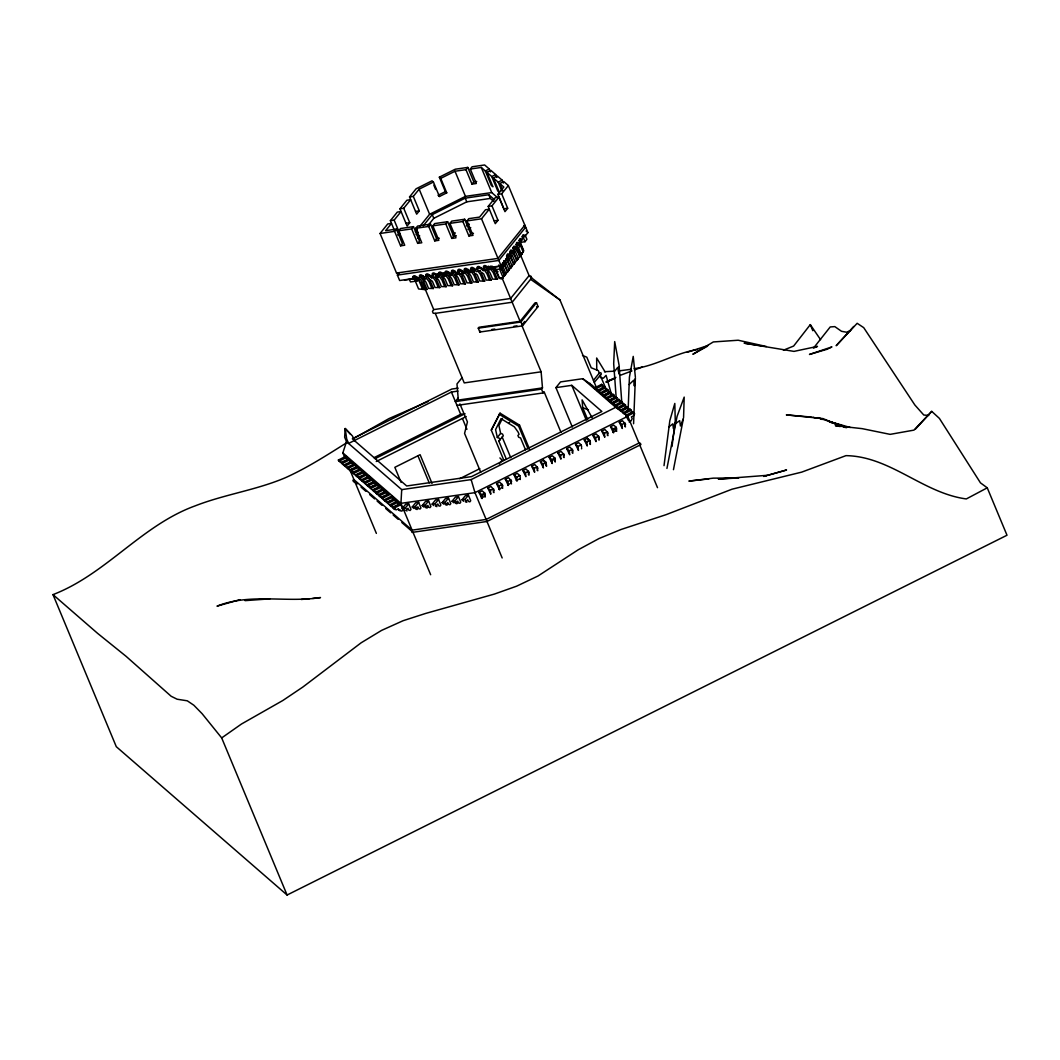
<?xml version="1.0" encoding="UTF-8"?>
<svg xmlns="http://www.w3.org/2000/svg" width="1060" height="1060" viewBox="0 0 1060 1060"><rect width="100%" height="100%" fill="white"/><g stroke="black" fill="none" stroke-linecap="round" stroke-linejoin="round"><path stroke-width="1.5" d="M520.261 478.577L520.248 479.491L519.559 478.895L516.419 480.471L514.1 474.893L517.24 473.33L519.824 475.569L520.274 477.464M581.622 448.817L581.635 447.903M581.649 446.79L581.198 444.895L578.614 442.656L575.474 444.219L578.468 450.394L578.058 446.472L575.474 444.219M590.393 443.531L590.38 444.432L589.704 443.849M683.567 417.667L684.19 397.102L677.062 416.421L666.939 468.44M628.103 410.498L629.428 377.095L633.231 356.399L635.404 377.373M633.575 423.748L635.364 378.274L634.344 385.946L633.721 380.235L629.136 384.515M354.371 440.549L352.503 436.044L345.202 428.518L344.646 437.184L346.514 441.675L401.714 489.627L400.945 503.341L412.101 530.146L411.995 532.411L486.977 521.48L640.902 444.577L640.346 443.252L638.942 443.067L486.129 519.44L412.101 530.146L354 479.69L349.667 469.262M664.024 465.645L669.827 420.648L674.809 403.436L675.273 421.231M672.014 446.525L675.18 421.986L673.365 428.505L672.835 423.801L669.019 426.889M673.458 469.686L683.395 418.528L680.427 425.988L679.685 420.648L675.67 423.536M502.493 266.881L501.791 269.412L504.348 275.573L502.308 278.541L500.744 278.767L499.061 278.224L496.491 272.062L493.748 268.379L492.926 269.399L491.694 268.485L490.7 266.1L489.879 267.133L488.594 266.179L487.255 267.849L486.898 267.014A1.948 1.484 38.9 0 0 484.566 265.57A1.948 1.484 38.9 0 0 483.625 267.478L483.983 268.326L480.842 268.776L480.485 267.941A1.948 1.484 38.9 0 0 478.166 266.497A1.948 1.484 38.9 0 0 477.212 268.405L477.57 269.253L474.429 269.704L474.085 268.856A1.948 1.484 38.9 0 0 471.753 267.425A1.948 1.484 38.9 0 0 470.812 269.333L471.17 270.181L468.03 270.631L467.672 269.783A1.948 1.484 38.9 0 0 465.34 268.352A1.948 1.484 38.9 0 0 464.399 270.26L464.757 271.108L461.617 271.559L461.272 270.711A1.948 1.484 38.9 0 0 458.94 269.28A1.948 1.484 38.9 0 0 458 271.188L458.344 272.022L455.217 272.486L454.859 271.638A1.948 1.484 38.9 0 0 452.527 270.207A1.948 1.484 38.9 0 0 451.587 272.115L451.944 272.95L448.804 273.414L448.459 272.566A1.948 1.484 38.9 0 0 446.127 271.135A1.948 1.484 38.9 0 0 445.187 273.043L445.531 273.877L442.404 274.328L442.046 273.493A1.948 1.484 38.9 0 0 439.714 272.062A1.948 1.484 38.9 0 0 438.774 273.957L439.132 274.805L435.991 275.255L435.633 274.421A1.948 1.484 38.9 0 0 433.315 272.976A1.948 1.484 38.9 0 0 432.361 274.885L432.718 275.732L429.578 276.183L429.234 275.348A1.948 1.484 38.9 0 0 426.902 273.904A1.948 1.484 38.9 0 0 425.961 275.812L426.305 276.66L423.178 277.11L422.821 276.262A1.948 1.484 38.9 0 0 420.489 274.831A1.948 1.484 38.9 0 0 419.548 276.74L419.906 277.587L416.766 278.038L416.421 277.19A1.948 1.484 38.9 0 0 414.089 275.759A1.948 1.484 38.9 0 0 413.148 277.667L413.493 278.515L399.647 280.516L397.381 275.083L398.083 274.129L396.533 273.056L380.063 233.465L387.721 223.965L391.498 223.422L385.641 230.669L396.387 229.119L402.416 243.575L400.6 245.827L394.585 231.358L396.387 229.119M503.222 264.258L503.712 262.482M505.289 260.535L504.798 262.31L503.076 262.562L504.057 264.934L503.354 267.464L505.925 273.626L504.639 275.666L502.201 269.796M505.567 263.065L504.865 265.61L507.435 271.757L504.639 275.666M506.296 260.442L506.799 258.666M508.363 256.719L507.873 258.494L506.15 258.746L507.144 261.118L506.442 263.648L508.999 269.81L507.714 271.85L504.666 264.51M509.383 256.626L509.873 254.85M511.45 252.903L510.947 254.678L509.237 254.93L510.218 257.302L509.516 259.832L512.086 265.994L510.801 268.034L507.74 260.694M511.728 255.433L511.026 257.977L513.596 264.139L510.801 268.034M512.457 252.81L512.947 251.035M514.524 249.087L514.034 250.862L512.311 251.114L513.305 253.486L512.603 256.017L515.16 262.178L513.875 264.218L510.218 255.407M515.544 248.994L516.034 247.219M518.618 245.178L519.108 243.402M520.685 241.455L520.195 243.23L518.472 243.482L519.466 245.854L518.764 248.398L521.321 254.559L520.036 256.586L516.989 249.246M344.712 457.35L342.844 452.885L346.514 441.675M520.248 255.182L520.791 255.645L522.116 252.731L520.036 256.586M602.146 388.45L603.14 386.436L601.577 384.369L594.209 388.053M606.002 388.914L605.008 390.928L602.862 392.001M610.732 395.91L611.726 393.883L610.163 391.829L602.795 395.512M619.318 403.37L620.312 401.342L618.749 399.289L611.381 402.972M630.766 413.307L631.76 411.293L630.197 409.226L622.829 412.91M503.911 460.464L491.283 430.135L500.042 413.175L519.519 425.113L529.616 449.374M500.042 413.175L491.283 430.135M502.453 418.356L498.916 425.51L500.638 433.368L502.533 434.043L503.288 435.845L498.809 441.066L506.229 458.887M522.077 253.618L520.791 255.645L523.044 251.71L519.228 242.541L525.031 241.706L526.926 239.361L525.15 235.121M520.791 255.645L523.773 250.809L519.957 241.64M513.292 251.591L516.962 260.402L518.247 258.362L515.677 252.214L516.379 249.67L515.399 247.298L516.14 246.357M502.798 190.76L499.79 183.526L503.738 181.552L508.35 185.553L524.832 225.144L524.726 226.919L525.68 227.185L527.933 232.604L524.74 236.579L521.931 236.976L522.686 236.049L525.031 241.706M529.099 275.6L510.615 298.496L433.725 309.599L432.453 311.375L433.222 313.256L435.289 313.363L512.179 302.246L531.63 277.972L530.848 276.103L529.099 275.6L518.472 250.054M915.27 429.3L931.74 411.373L939.399 418.395L980.46 482.856L987.258 487.825L1007 535.234L287.088 895.024L116.295 746.69L53 594.62C106.106 574.149 141.576 525.336 195.119 505.885C224.654 494.344 256.454 490.078 285.657 477.596C307.426 467.804 327.46 454.793 347.64 442.139M853.724 326.467L836.168 345.719L857.156 323.3L863.701 327.633L914.873 405.013L923.777 415.017L928.692 415.454M820.572 339.664L810.304 324.638L793.635 346.05L783.419 350.197M614.283 371.742L617.702 367.409L619 374.008L619.12 365.965L621.875 403.555M390.385 220.665L397.301 212.106L401.064 211.563L394.148 220.122L390.385 220.665L394.505 230.656M399.951 208.807L406.868 200.247L410.644 199.704L403.727 208.263L399.951 208.807L407.093 226.032L409.743 222.732L403.727 208.263M433.421 182.028L419.15 189.157L413.307 196.405L419.323 210.874L416.659 214.16L409.531 196.948L416.13 188.773L432.029 180.823L433.421 182.028L439.436 196.498L446.75 192.84L440.735 178.371L439.343 177.166L455.243 169.216L467.778 167.414L473.807 181.869L471.992 184.122L465.963 169.653L467.778 167.414M400.6 245.827L404.721 245.231L398.692 230.762L400.508 228.523L413.466 226.641L419.495 241.11L417.68 243.363L411.651 228.894L413.466 226.641M417.68 243.363L421.787 242.766L415.772 228.298L417.587 226.058L430.546 224.177L436.561 238.646L434.746 240.898L428.73 226.429L430.546 224.177M415.401 231.888L417.428 229.384M419.455 226.867L429.618 214.279L465.459 196.365L491.734 192.576L497.67 197.73M416.116 234.605L418.143 232.113M423.178 225.859L432.255 214.623L465.234 198.14L488.779 194.735L494.755 199.929M471.992 184.122L476.324 183.499L470.309 169.03L472.111 166.778L484.645 164.976L489.256 168.977L490.462 171.866M417.667 238.301L419.68 235.81M427.75 225.82L433.792 218.32L466.771 201.837L490.316 198.432L493.788 201.453M434.746 240.898L438.867 240.302L432.838 225.833L434.653 223.581L447.625 221.712L453.64 236.181L451.825 238.42L445.809 223.965L447.625 221.712M399.355 272.645L397.381 275.083L498.849 260.429L525.68 227.185L523.812 225.568M451.825 238.42L455.946 237.824L449.917 223.369L451.732 221.116L464.691 219.248L470.719 233.717L468.904 235.956L462.875 221.487L464.691 219.248M411.929 278.74L413.281 277.058L416.116 277.786L416.951 276.766L417.945 279.138L419.164 280.065L419.999 279.032L422.741 282.728L425.298 288.89L426.994 289.433L422.715 279.151M413.493 278.515L414.844 276.832M404.496 280.105L413.97 278.727L415.374 276.991L417.044 280.979L410.485 281.92L409.385 279.27M419.389 277.309L421.787 276.064M417.044 280.979L418.422 279.257L422.238 288.426L426.994 289.433M419.906 277.587L421.257 275.918L422.529 276.859L423.351 275.839L424.344 278.224L425.577 279.138L426.398 278.104L429.141 281.801L431.712 287.962L433.394 288.505L429.128 278.224M466.996 220.904L468.811 218.651L479.557 217.101L485.48 209.774L489.243 209.218L481.518 218.797L466.996 220.904L473.012 235.36L468.904 235.956M426.305 276.66L427.657 274.99L428.929 275.931L429.764 274.911L430.757 277.296L431.976 278.21L432.811 277.19L435.554 280.873L438.111 287.035L439.807 287.578L435.527 277.309M498.955 197.2L491.973 205.839L498.001 220.308L495.272 223.686L488.196 206.395L495.179 197.743L498.955 197.2L504.971 211.669L507.7 208.29L501.685 193.821L508.35 185.553M507.7 208.29L503.924 208.833L497.908 194.364L503.831 187.037L499.79 183.526M432.718 275.732L434.07 274.063L435.342 275.004L436.163 273.983L434.6 274.209M439.132 274.805L440.47 273.135L441.755 274.089L442.576 273.056M441.94 276.382L446.22 286.651L444.524 286.107L441.954 279.946L439.211 276.262L438.389 277.283L437.157 276.368M445.531 273.877L446.883 272.208L448.155 273.162L448.99 272.128M448.34 275.454L452.62 285.723L450.937 285.18L448.367 279.019L445.624 275.335L444.802 276.355L443.57 275.441M451.427 272.685L452.262 271.665L454.475 274.964L455.31 273.93L458.039 277.627L460.61 283.788L465.433 283.868L461.166 273.599M451.944 272.95L453.296 271.281L454.568 272.235L455.389 271.201M454.753 274.527L459.033 284.796L457.337 284.252L454.78 278.091L452.037 274.407L451.202 275.428L449.97 274.514M458.344 272.022L459.695 270.353L460.967 271.307L461.802 270.287L462.796 272.659L464.015 273.586L464.85 272.552L467.592 276.236L470.15 282.397L471.846 282.954L466.957 271.201M465.433 283.868L463.75 283.325L461.179 277.163L458.437 273.48L457.615 274.5L456.383 273.586M464.757 271.108L466.108 269.425L467.38 270.38L468.202 269.359L470.428 272.659L471.25 271.625L473.992 275.322L476.563 281.483L478.245 282.026L473.369 270.287M471.25 271.625L468.123 272.075L467.288 273.109L465.075 269.81L466.638 269.584M471.17 270.181L472.508 268.511L473.793 269.452L474.615 268.432L475.609 270.817L476.828 271.731L477.662 270.697L480.405 274.394L482.962 280.555L484.658 281.099L480.379 270.817M474.522 271.161L473.701 272.181L472.468 271.267L471.475 268.882L473.051 268.657M477.57 269.253L478.921 267.584L480.193 268.524L481.028 267.504L483.241 270.803L484.075 269.783L486.805 273.467L489.375 279.628L491.072 280.171L485.573 266.961M483.983 268.326L485.334 266.656L486.606 267.597L487.428 266.577L488.421 268.962L489.654 269.876L490.475 268.856L493.218 272.539L495.788 278.7L497.471 279.244L491.973 266.034M524.832 225.144L498.001 258.388L501.102 265.848L487.255 267.849M491.442 266.908L490.859 267.623L500.333 266.259L504.891 260.614L503.685 260.786M493.933 269.863L494.49 269.174L493.258 268.26L493.933 269.863L500.479 268.922L503.632 265.026L502.957 263.41M507.276 255.129L506.521 256.056L509.33 255.659L510.496 252.942A1.948 1.02 81.8 0 1 510.575 250.292A1.948 1.02 81.8 0 1 512.059 250.995L512.417 251.843L509.608 252.24M513.438 247.497L512.682 248.424L515.491 248.027L516.657 245.31A1.948 1.02 81.8 0 1 516.737 242.66A1.948 1.02 81.8 0 1 518.221 243.363L518.578 244.211L515.769 244.608M519.599 239.865L518.843 240.792L521.652 240.395L522.805 237.678A1.948 1.02 81.8 0 1 522.898 235.042A1.948 1.02 81.8 0 1 524.382 235.731L524.74 236.579M506.15 258.746L507.66 256.878L508.654 259.25L507.952 261.793L510.509 267.955L507.714 271.85M509.237 254.93L509.979 253.989M501.102 265.848L507.767 257.606L507.409 256.758A1.948 1.02 81.8 0 1 507.501 254.108A1.948 1.02 81.8 0 1 508.985 254.811L509.33 255.659M512.417 251.843L513.57 249.126A1.948 1.02 81.8 0 1 513.663 246.477A1.948 1.02 81.8 0 1 515.147 247.179L515.491 248.027M518.578 244.211L519.731 241.494A1.948 1.02 81.8 0 1 519.824 238.858A1.948 1.02 81.8 0 1 521.308 239.547L521.652 240.395M503.063 277.614L502.308 278.541L520.115 321.312L478.988 327.262L478.259 328.163L479.862 332.032L522.514 325.857L538.082 306.578L536.479 302.709L534.956 302.935L520.115 321.312M513.875 264.218L516.67 260.323L514.113 254.161L514.816 251.618L513.822 249.246M516.962 260.402L519.758 256.507L517.187 250.345L517.889 247.802L516.896 245.43M479.862 332.032L480.591 331.118M462.133 377.572L456.979 383.958L458.331 400.07L542.481 387.907L541.13 371.808L521.719 325.168M458.172 398.017L455.283 401.581L541.501 389.126L542.481 387.907M478.259 328.163L520.91 322.002L536.479 302.709M522.712 323.949L524.687 321.498M403.979 509.926L402.296 508.429L405.675 504.242L408.683 503.805L411.002 509.383L410.101 510.496L408.696 510.046L407.967 508.27L406.974 509.489L405.291 507.992L408.683 503.805M413.93 508.482L412.247 506.998L415.626 502.798L418.634 502.374L420.952 507.939L420.051 509.052L418.647 508.601L417.918 506.826L416.925 508.045L415.255 506.561L418.634 502.374M417.945 508.376L417.057 509.489L415.652 509.038L414.91 507.263M427.909 506.932L427.008 508.045L425.603 507.594L424.861 505.819L423.881 507.051L422.198 505.554L425.59 501.367L428.584 500.929L430.903 506.508L430.002 507.608L428.611 507.17L427.869 505.395L426.889 506.614L425.206 505.117L428.584 500.929M433.832 505.607L432.149 504.123L435.541 499.923L438.535 499.485L440.854 505.063L439.966 506.176L438.562 505.726L437.82 503.95L436.839 505.169L435.62 504.785L435.156 503.685L438.535 499.485M443.782 504.162L442.113 502.678L445.492 498.492L448.499 498.054L450.818 503.619L449.917 504.732L448.512 504.282L447.77 502.519L446.79 503.738L445.571 503.341L445.107 502.241L448.499 498.054M498.809 441.066L499.975 439.953L499.22 438.164L497.325 437.475L500.638 433.368M508.76 423.417L509.621 422.357M447.81 504.057L446.909 505.169L445.518 504.719L444.776 502.943M457.761 502.625L456.86 503.738L455.469 503.288L454.727 501.512L453.746 502.731L452.063 501.234L455.442 497.047L458.45 496.61L460.769 502.188L459.868 503.301L458.463 502.851L457.734 501.075L456.741 502.294L455.058 500.81L458.45 496.61M456.873 405.397L543.078 392.942L544.072 391.71L560.965 432.294M528.118 448.923L518.658 426.186L519.519 425.113M463.697 501.287L462.014 499.803L465.393 495.616L468.401 495.179L470.719 500.744L469.818 501.857L468.427 501.406L467.685 499.631L466.692 500.863L465.473 500.466L465.022 499.366L468.401 495.179M572.32 427.008L555.93 387.629L560.554 381.905L582.761 378.698L591.93 385.125L627.798 416.275L638.942 443.067M499.18 463.896L502.135 460.225L499.923 457.933M593.454 380.341L599.337 373.041L600.808 372.736L601.351 374.061L594.302 382.368M931.74 411.373L913.958 430.121L890.148 434.361L862.191 428.651L835.373 425.656L840.196 426.531M287.088 895.024L221.686 737.919L241.481 724.02L282.848 700.488L302.829 687.052L361.142 642.797L381.56 630.408L403.105 620.709L425.656 613.435L494.344 594.09L516.631 586.18L537.976 576.017L578.217 549.782L599.099 538.506L620.935 529.523L665.932 514.723L732.049 489.19L801.678 472.137L845.973 455.641C890.4 456.37 923.008 493.152 966.309 498.942L987.258 487.825M452.593 234.724L455.363 232.948M466.479 225.859L469.262 224.084M467.977 229.45L470.746 227.675M354.451 438.045L388.98 418.581L427.949 401.581M706.994 346.488L692.869 354.279L713.314 341.943L738.184 340.233L766.38 346.514L744.146 343.175L793.98 351.39L817.485 346.395L813.471 348.144L830.219 326.944L834.816 326.613L841.521 331.303L846.649 332.231L850.637 330.442M829.331 348.29L831.914 346.898L809.482 354.451L828.046 348.992M440.735 178.371L455.005 171.243L465.963 169.653M470.309 169.03L481.28 167.44L485.308 170.952L489.256 168.977M446.75 192.84L445.372 191.635L438.058 195.292L439.436 196.498M485.308 170.952L491.323 185.421L492.926 186.798L486.911 172.343L490.859 170.369L495.696 174.569L496.901 177.47M486.911 172.343L491.747 176.543L495.696 174.569M491.747 176.543L497.776 191.012L499.366 192.403L493.35 177.934L497.299 175.96L502.149 180.173L503.354 183.062M493.35 177.934L498.2 182.148L502.149 180.173M457.92 391.1L451.414 392.041L348.555 443.451L346.686 438.946L345.202 428.518L350.462 434.269M338.829 461.14L338.378 460.04L345.745 456.356L348.011 460.093M338.378 460.04L339.478 460.994L346.845 457.31M341.691 463.617L341.24 462.518L348.608 458.834L350.873 462.584M344.129 461.511L341.983 462.584L339.942 462.094L339.478 460.994M341.24 462.518L342.34 463.485L349.707 459.801M344.553 466.108L344.102 465.009L351.469 461.325L353.735 465.075M346.991 464.002L344.844 465.075L342.804 464.585L342.34 463.485M344.102 465.009L345.202 465.963L352.569 462.279M347.415 468.6L346.964 467.5L354.332 463.816L356.597 467.553M346.964 467.5L348.064 468.454L355.431 464.77M373.942 457.708L460.702 414.341L465.022 413.718L375.094 458.662M352.331 471.581L350.277 471.077L349.826 469.977L357.193 466.294L359.459 470.044M352.715 468.97L350.568 470.044L348.528 469.553L348.064 468.454M349.826 469.977L350.926 470.932L358.293 467.261M353.139 473.568L352.688 472.468L360.055 468.785L362.321 472.522M376.274 461.484L466.201 416.54M352.688 472.468L353.788 473.423L361.155 469.739M356.001 476.046L355.55 474.946L362.917 471.263L365.183 475.012M358.439 473.952L356.292 475.026L354.252 474.522L353.788 473.423M355.55 474.946L356.65 475.913L364.017 472.23M360.917 479.027L358.863 478.537L358.412 477.437L365.779 473.754L368.045 477.503M361.301 476.43L359.154 477.503L357.114 477.013L356.65 475.913M358.412 477.437L359.512 478.391L366.879 474.708M361.725 481.028L361.275 479.928L368.642 476.245L370.907 479.981M361.275 479.928L362.374 480.882L369.741 477.199M364.587 483.506L364.136 482.406L371.503 478.723L373.769 482.472M367.025 481.399L364.878 482.472L362.838 481.982L362.374 480.882M364.136 482.406L365.236 483.373L372.603 479.69M369.503 486.487L367.449 485.997L366.999 484.897L374.365 481.214L376.631 484.95M369.887 483.89L367.74 484.963L365.7 484.46L365.236 483.373M366.999 484.897L368.098 485.851L375.465 482.167M370.311 488.475L369.86 487.375L377.227 483.704L379.493 487.441M372.749 486.381L370.602 487.454L368.562 486.951L368.098 485.851M369.86 487.375L370.96 488.342L378.327 484.658M373.173 490.966L372.723 489.866L380.089 486.182L382.355 489.932M375.611 488.859L373.464 489.932L371.424 489.442L370.96 488.342M372.723 489.866L373.822 490.82L381.189 487.136M378.089 493.947L376.035 493.457L375.584 492.357L382.951 488.673L385.217 492.41M375.584 492.357L376.684 493.311L384.051 489.627M378.897 495.934L378.447 494.834L385.813 491.151L388.079 494.901M381.335 493.827L379.188 494.901L377.135 494.41L376.684 493.311M378.447 494.834L379.546 495.802L386.913 492.118M595.309 389.02L602.676 385.337M381.308 497.325L388.675 493.642L389.775 494.596L382.408 498.279L381.308 497.325L381.759 498.425M384.197 496.318L382.05 497.392L379.997 496.888L379.546 495.802M604.438 386.86L597.072 390.544L598.171 391.498L605.538 387.814L604.438 386.86L604.902 387.96M386.675 501.406L384.621 500.903L384.171 499.817L391.537 496.133L393.803 499.869M599.933 393.035L607.3 389.351L608.864 391.405L607.87 393.419L605.724 394.492M384.171 499.817L385.27 500.77L392.637 497.087M601.033 393.989L608.4 390.305M387.483 503.394L387.033 502.294L394.4 498.611L396.665 502.36M389.921 501.287L387.775 502.36L385.721 501.87L385.27 500.77M387.033 502.294L388.132 503.248L395.499 499.565M603.895 396.466L611.262 392.783M392.399 506.375L390.345 505.885L389.894 504.785L397.261 501.102L399.527 504.838M614.124 395.274L613.024 394.32L605.658 398.003L606.757 398.958L614.124 395.274L613.594 398.388L611.448 399.461M389.894 504.785L390.994 505.739L398.361 502.056M392.757 507.263L400.124 503.579L403.542 510.112L401.594 511.092L399.249 510.522L398.507 508.747L396.36 509.82L394.307 509.33L392.757 507.263L393.207 508.363L395.261 508.866M395.645 506.256L393.499 507.329L391.445 506.839L390.994 505.739M616.986 397.765L615.886 396.798L608.519 400.481L609.619 401.449L616.986 397.765L616.456 400.879L614.31 401.952M393.856 508.23L401.223 504.547M459.669 478.723L479.822 468.652M612.481 403.926L619.848 400.243M614.243 405.463L621.611 401.78L623.174 403.833L622.18 405.848L620.034 406.921M615.343 406.417L622.71 402.734M401.714 489.627L471.157 479.597L615.741 407.332L627.798 416.275L474.973 492.648L400.945 503.341L342.844 452.885M625.572 405.212L624.472 404.257L617.106 407.941L618.205 408.895L625.572 405.212L625.042 408.339L622.883 409.412M619.967 410.432L627.334 406.749L628.898 408.802L627.904 410.816L625.745 411.889M621.067 411.386L628.434 407.702M623.929 413.877L631.296 410.193M629.11 421.933L631.071 420.952L632.21 418.634L631.468 416.871L633.628 415.798L634.622 413.771L633.058 411.717L625.692 415.401L628.54 420.542M626.791 416.355L634.158 412.671M479.027 492.423L482.167 490.846L484.751 493.099L485.202 494.993L484.447 494.331L481.306 495.908L482.035 498.584L479.027 492.423L481.611 494.662L482.061 496.557L481.306 495.908M487.799 488.037L490.382 490.29L490.807 494.212L487.799 488.037L490.939 486.474L493.986 489.813L493.973 490.608L493.218 489.958L493.947 492.635L493.258 492.039M496.557 483.651L499.154 485.904L499.565 489.826L496.557 483.651L499.71 482.088L502.745 485.427L502.731 486.222L501.99 485.573L502.705 488.249L502.029 487.653M505.328 479.279L507.912 481.518L508.336 485.44L505.328 479.279L508.469 477.702L511.516 481.054L511.503 481.836L510.748 481.187L511.476 483.877L510.787 483.281M522.871 470.507L525.455 472.76L525.866 476.682L522.871 470.507L526.012 468.944L529.046 472.283L529.046 473.078L528.291 472.429L529.019 475.105L528.331 474.509M531.63 466.135L534.213 468.374L534.637 472.296L531.63 466.135L534.77 464.558L537.817 467.91L537.804 468.692L537.049 468.043L537.778 470.733L537.089 470.136M540.401 461.749L542.985 463.988L543.409 467.91L540.401 461.749L543.542 460.173L546.125 462.425L546.549 466.347L543.542 460.173M549.173 457.363L552.313 455.8L554.897 458.039L555.347 459.934L554.592 459.285L551.452 460.848L552.167 463.538L549.173 457.363L551.756 459.616L552.194 461.511L551.452 460.848M557.931 452.991L560.515 455.23L560.939 459.152L557.931 452.991L561.084 451.414L564.119 454.753L564.106 455.548L563.35 454.899L564.079 457.589L563.403 456.992M566.702 448.605L569.286 450.844L569.71 454.767L566.702 448.605L569.843 447.028L572.89 450.381L572.877 451.176L572.122 450.513L572.85 453.203L572.161 452.607M584.232 439.847L586.816 442.086L587.24 446.008L584.232 439.847L587.386 438.27L589.969 440.509L590.407 442.404L589.665 441.755M593.004 435.461L595.587 437.7L596.011 441.623L593.004 435.461L596.144 433.884L599.192 437.237L599.178 438.032L598.423 437.369L599.152 440.059L598.463 439.463M601.775 431.075L604.359 433.328L604.783 437.25L601.775 431.075L604.915 429.512L607.963 432.851L607.95 433.646L607.194 432.997L607.923 435.673L607.234 435.077M610.533 426.69L613.687 425.126L616.271 427.365L616.708 429.26L615.966 428.611L612.812 430.175L613.541 432.864L610.533 426.69L613.117 428.942L613.568 430.837L612.812 430.175M619.305 422.317L621.889 424.557L622.313 428.478L619.305 422.317L622.445 420.74L625.493 424.093L625.48 424.875L624.724 424.225L625.453 426.915L624.764 426.319M481.611 494.662L484.751 493.099M490.382 490.29L493.523 488.713M499.154 485.904L502.294 484.327M507.912 481.518L511.052 479.955M514.1 474.893L516.684 477.132L519.824 475.569M525.455 472.76L528.596 471.183M534.213 468.374L537.354 466.811M542.985 463.988L546.125 462.425M551.756 459.616L554.897 458.039M560.515 455.23L563.668 453.653M569.286 450.844L572.426 449.281M578.058 446.472L581.198 444.895M586.816 442.086L589.969 440.509M595.587 437.7L598.728 436.137M604.359 433.328L607.499 431.751M613.117 428.942L616.271 427.365M621.889 424.557L625.029 422.993M481.346 497.988L484.486 496.425L485.175 497.021L484.447 494.331M498.889 489.23L500.983 488.183M507.647 484.844L509.741 483.797M612.852 432.268L616.006 430.691L616.682 431.287L615.966 428.611M354 479.69L352.9 480.22L353.444 481.545L357.326 483.863M607.34 381.428L615.886 377.386M606.135 382.236L614.933 378.354L606.121 381.679M620.166 375.359L631.945 370.907M634.9 369.781L642.267 366.999M687.291 352.278L708.319 345.427M239.891 599.682L217.008 606.161C250.054 592.858 286.187 602.954 320.491 597.575L312.687 598.41M766.499 475.649L763.664 476.417L786.56 469.991L767.93 475.264L718.349 479.067L738.714 477.927L713.221 478.153L688.881 481.108L708.796 478.908M631.071 369.291L618.55 370.947M634.211 368.628C656.299 365.859 675.803 352.768 697.573 349.575M473.807 181.869L476.695 181.459M409.531 196.948L413.307 196.405M497.908 194.364L501.685 193.821M415.546 211.417L419.323 210.874M488.196 206.395L491.973 205.839M405.98 223.276L409.743 222.732M380.063 233.465L394.585 231.358M398.692 230.762L411.651 228.894M415.772 228.298L428.73 226.429M432.838 225.833L445.809 223.965M449.917 223.369L462.875 221.487M494.225 220.851L498.001 220.308M397.659 234.949L400.176 234.591L394.148 220.122M436.561 238.646L439.304 238.248M453.64 236.181L456.383 235.784M470.719 233.717L473.462 233.319M515.399 247.298L517.108 247.046L517.611 245.271L516.617 242.886M396.533 273.056L498.001 258.388L481.518 218.797M419.68 276.143L421.257 275.918M426.093 275.216L427.657 274.99M432.507 274.288L434.07 274.063M438.906 273.361L440.47 273.135M445.319 272.433L446.883 272.208M451.719 271.506L453.296 271.281M458.132 270.578L459.695 270.353M464.532 269.651L466.108 269.425M477.358 267.809L478.921 267.584M483.757 266.881L485.334 266.656M428.2 275.136L426.624 275.361L428.85 278.661M477.888 267.955L479.451 267.729M485.864 266.802L487.428 266.577M502.466 265.185L503.632 265.026M424.835 278.329L423.271 278.568L426.014 282.252L428.571 288.413L433.394 288.505M431.248 277.415L432.811 277.19M437.647 276.488L439.211 276.262M444.06 275.56L445.624 275.335M450.46 274.633L452.037 274.407M456.873 273.705L458.437 273.48M463.273 272.778L464.85 272.552M482.499 270.008L484.075 269.783M488.912 269.081L490.475 268.856M439.807 287.578L434.984 287.485L432.414 281.324L430.665 280.012M446.22 286.651L441.384 286.558L438.827 280.397L436.084 276.713L435.249 277.733L434.03 276.819M452.62 285.723L447.797 285.63L445.226 279.469L442.484 275.785L441.662 276.806L439.436 273.506L438.615 274.54L437.343 273.586M459.033 284.796L454.197 284.703L451.639 278.541L448.897 274.858L448.062 275.878L445.849 272.592L445.028 273.613L443.742 272.659M471.846 282.954L467.023 282.861L464.452 276.7L461.709 273.003L460.888 274.036L459.656 273.122L458.662 270.737M478.245 282.026L473.423 281.933L470.865 275.772L468.123 272.075M484.658 281.099L479.835 281.006L477.265 274.845L475.516 273.533M491.072 280.171L486.235 280.078L483.678 273.917L481.929 272.606M497.471 279.244L492.648 279.151L490.078 272.99L487.335 269.306L486.513 270.327L485.281 269.412M536.559 306.79L538.082 306.578M491.668 329.514L494.834 329.064M513.808 326.321L516.975 325.857M541.13 371.808L464.24 382.912L435.289 313.363M458.145 388.145L451.785 389.06L352.331 438.774L406.695 485.983L471.528 476.616L601.868 411.479L571.79 385.337L555.93 387.629M402.296 508.429L405.291 507.992M412.247 506.998L415.255 506.561M422.198 505.554L425.206 505.117M432.149 504.123L435.156 503.685M442.113 502.678L445.107 502.241M452.063 501.234L455.058 500.81M462.014 499.803L465.022 499.366M301.199 599.483L309.401 598.715M245.032 600.636L269.863 598.86M604.478 371.702L613.859 371.199M811.324 417.07L786.348 414.884L822.944 418.594L840.58 425.842M433.725 309.599L425.418 289.658L418.581 288.956L414.765 279.787M843.415 427.1L846.635 427.683M600.397 377.519L603.378 378.221L606.082 375.333L611.726 395.34M347.707 467.566L345.666 467.062L345.202 465.963M353.43 472.535L351.39 472.031L350.926 470.932M362.017 479.994L359.976 479.491L359.512 478.391M376.326 492.423L374.286 491.919L373.822 490.82M384.912 499.883L382.859 499.379L382.408 498.279M390.636 504.851L388.583 504.348L388.132 503.248M398.136 509.568L400.481 510.138M850.239 427.498L828.827 421.337L834.71 423.682M812.887 417.203L815.948 418.091M829.715 422.065L841.958 425.617L817.803 417.627L822.215 419.468M465.419 501.844L466.824 502.294M435.554 506.163L436.958 506.614M405.702 510.469L407.093 510.92M425.418 289.658L423.735 289.115L421.165 282.954L419.416 281.642M592.156 417.786L582.086 399.858L582.708 407.663L588.499 409.942M582.51 355.458L586.803 357.193L591.202 367.767L598.343 370.656L599.337 373.041M499.18 414.248L518.658 426.186M530.663 279.35L559.958 299.94L596.117 386.807M496.305 270.538L498.054 271.837M478.882 270.34L480.1 271.254M422.436 279.588L420.224 276.289M414.553 278.011L413.281 277.058L413.97 278.727M416.368 279.376L417.6 280.29M530.133 276.753L559.958 299.94M526.065 230.987L527.933 232.604M582.761 378.698L615.741 407.332M554.632 461.365L555.321 461.961L554.592 459.285M516.419 480.471L517.108 481.068L516.684 477.132M402.442 509.158L403.542 510.112M361.036 487.096L365.978 491.389M369.688 494.609L374.63 498.902M377.095 501.049L382.037 505.342M385.747 508.561L390.69 512.855M393.167 515.001L398.109 519.294M401.819 522.514L412.95 532.173L430.651 574.732M53 594.62L97.56 633.323L126.1 656.339L171.163 696.274L177.126 699.216L187.275 700.806L193.847 705.231L202.115 713.698L221.686 737.919M605.127 371.914L596.661 358.015L596.753 370.099M810.304 324.638L812.821 330.707M633.058 411.717L633.522 412.817M630.197 409.226L630.66 410.326M627.334 406.749L627.798 407.848M624.472 404.257L624.936 405.357M639.789 445.107L657.505 487.666M621.611 401.78L622.074 402.88M618.749 399.289L619.212 400.389M615.886 396.798L616.35 397.897M613.024 394.32L613.488 395.42M610.163 391.829L610.626 392.929M607.3 389.351L607.764 390.451M600.185 375.081L606.519 390.279M601.577 384.369L602.04 385.469M589.956 383.296L590.42 384.382M498.2 182.148L501.804 190.827M520.394 243.535L522.646 248.968M582.708 407.663L587.717 419.667M481.28 167.44L491.734 192.576M571.79 385.337L586.286 420.184M488.779 194.735L490.316 198.432M587.386 438.27L588.538 441.053M501.738 267.822L504.56 274.606L502.308 278.541L500.572 277.879M498.823 264.934L500.479 268.922M499.618 269.147L502.798 276.793L502.308 278.541L499.127 277.322L495.311 268.154M520.91 322.002L522.514 325.857M455.005 171.243L465.459 196.365M465.234 198.14L466.771 201.837M541.501 389.126L543.078 392.942M439.343 177.166L445.372 191.635M433.845 185.169L435.647 189.502M432.255 214.623L433.792 218.32M419.15 189.157L429.618 214.279M525.508 449.811L520.566 437.926L518.658 437.25L517.916 435.461L519.069 434.335L518.194 432.215L514.431 426.902L501.022 418.673L495.59 429.618L497.325 437.475M502.135 436.958L510.787 457.748M459.908 403.873L467.433 421.933L464.572 433.421L480.71 472.177M451.414 392.041L460.702 414.341M462.505 418.673L466.93 429.3M502.162 557.957L474.973 492.648L471.157 479.597M432.043 483.4L420.091 454.7L394.837 467.327L401.117 482.433M417.892 455.694L429.22 482.883M397.261 501.102L398.414 503.884M394.4 498.611L395.552 501.393M391.537 496.133L393.273 500.307M385.813 491.151L386.966 493.947M382.951 488.673L384.687 492.847M377.227 483.704L378.38 486.487M374.949 482.605L376.101 485.387M368.642 476.245L369.794 479.027M351.469 461.325L353.205 465.499M345.745 456.356L346.911 459.139M354.848 481.717L376.366 533.392M619.04 364.984L614.694 341.598L613.687 363.659L616.178 397.632"/></g></svg>
